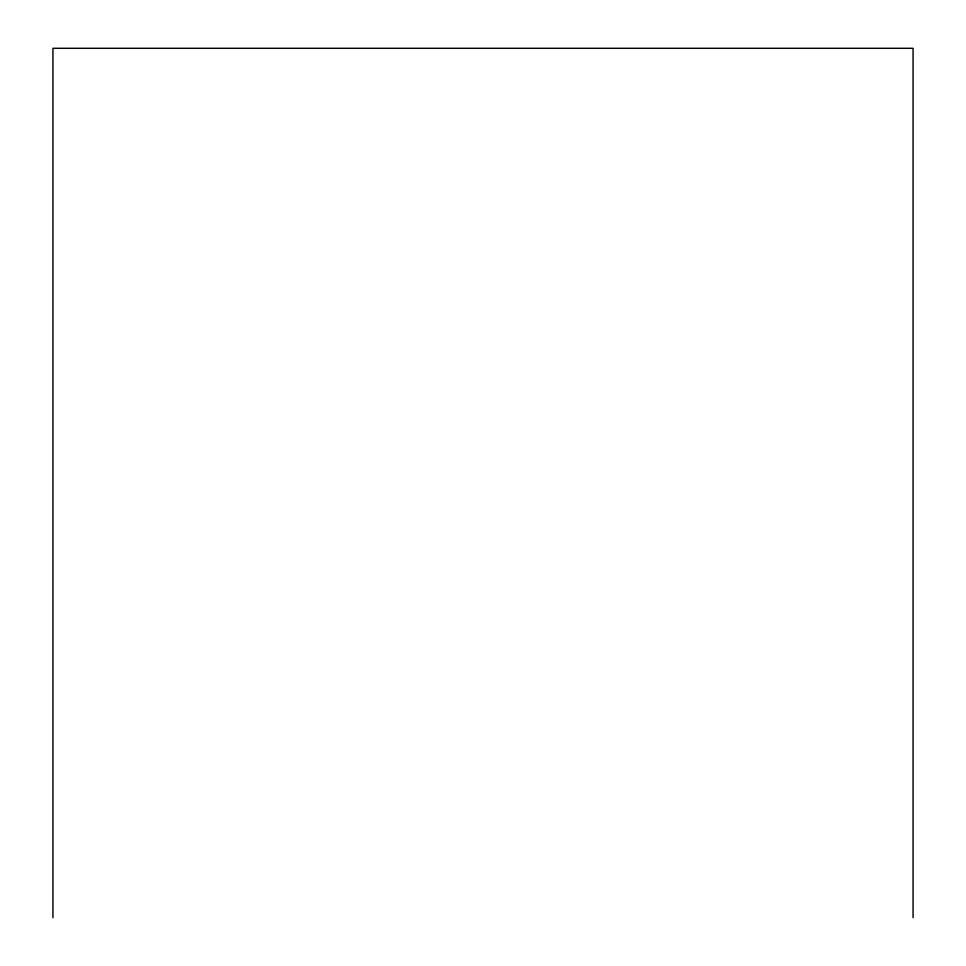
<?xml version="1.0" encoding="UTF-8"?>
<svg xmlns="http://www.w3.org/2000/svg" width="966" height="966" viewBox="0 0 966 966"><rect width="100%" height="100%" fill="white"/><g stroke="black" fill="none" stroke-linecap="round" stroke-linejoin="round"><path stroke-width="1.45" d="M913.063 917.7L913.063 48.3L52.937 48.3L52.937 917.7"/></g></svg>
